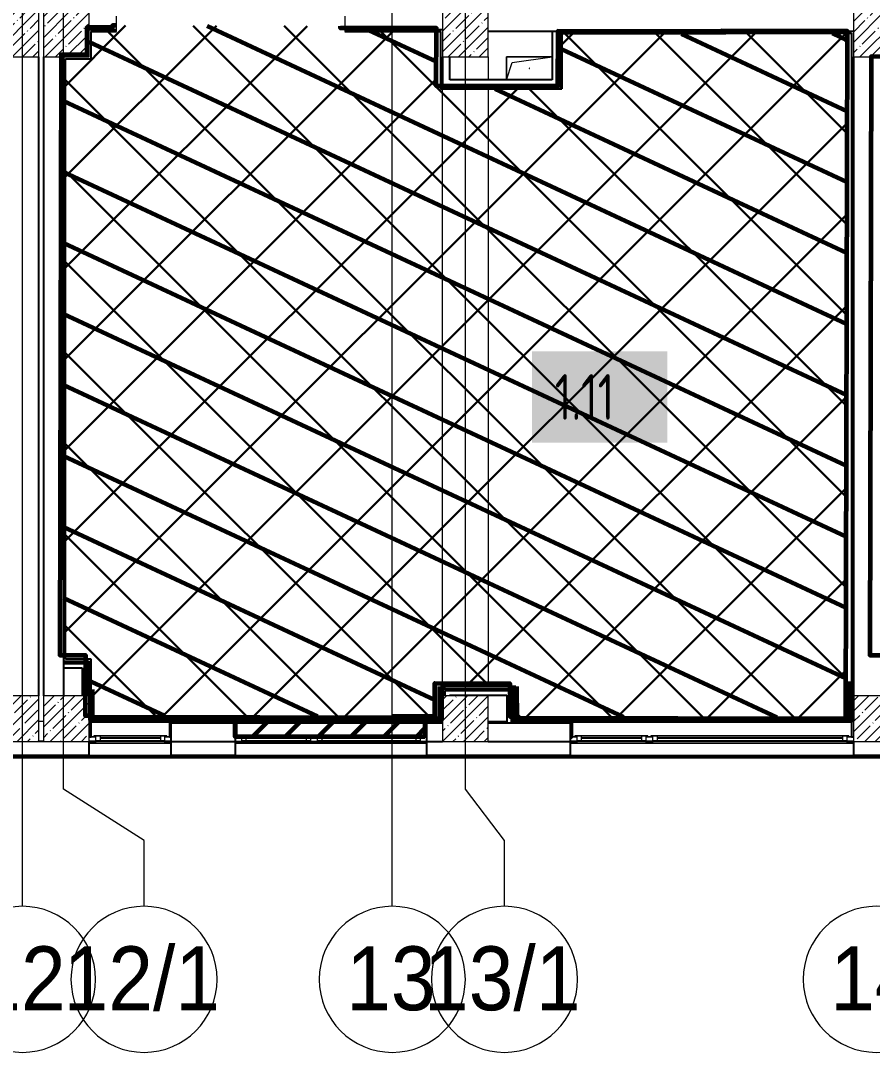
# Model space of a CAD drawing. Header units: millimetres. Extents: x -164500 to 426394, y -51911 to 102118.
# Drawn here: x 38355 to 47682, y -3642 to 7661 of the extents above; entities that cross this region are included whole.
import ezdxf

# ---------------------------------------------------------------- set-up
doc = ezdxf.new("R2010")
doc.units = ezdxf.units.MM
for name, color, linetype, lineweight in [('0) шлифовка', 5, 'Continuous', 60), ('1.4) Плинтус ПЛ-4', 6, 'Continuous', 60), ('179 подоконники', 5, 'Continuous', 60), ('5.3) Л-7 Линолеум 4 вып', 230, 'Continuous', 30), ('7.7) Плинтус', 222, 'Continuous', 90), ('A-FLOR', 7, 'Continuous', 9), ('A-GENM', 7, 'Continuous', 9), ('A-GLAZ', 7, 'Continuous', 9), ('A-GLAZ-1', 7, 'Continuous', 5), ('S-COLS-1', 7, 'Continuous', 5), ('Оси', 7, 'Continuous', 9), ('Оси-1', 7, 'Continuous', 20)]:
    doc.layers.add(name, color=color, linetype=linetype, lineweight=lineweight)
doc.layers.add('2) защита вин плитк', color=6, linetype='Continuous')
doc.layers.add('3.2.3) П-9', color=5, linetype='Continuous')
doc.styles.add('Arial', font='arial.ttf', dxfattribs={"width": 0.9, "height": 700})
doc.styles.add('СПДС', font='ГОСТ тип А.ttf', dxfattribs={"width": 0.9})

# ---------------------------------------------------------------- blocks, each defined once
blk = doc.blocks.new('BSC_Колонна _Прямоугольная - 500х500-23286270-Объем проектирования 1 этажа')
at = {"layer": 'S-COLS-1'}
h = blk.add_hatch(dxfattribs=at)
h.set_pattern_fill('FP_4', color=256, style=0, pattern_type=2)
h.set_pattern_definition([(45, (-38790, -7650), (-114.04925, 114.04925), []), (45, (-38675.95, -7650), (-114.04925, 114.04925), [201.613, -40.323, 6.706, -33.617])])
h.paths.add_polyline_path([(250, -250), (250, 250), (-250, 250), (-250, -250), (85, -250)])
for p, q in [((250, 250), (-250, 250)), ((-250, 250), (-250, -250)), ((250, -250), (250, 250)), ((-250, -250), (250, -250))]:
    blk.add_line(p, q, dxfattribs=at)
blk = doc.blocks.new('BSC_Колонна _Прямоугольная - 500х500-V1-Объем проектирования 1 этажа')
at = {"layer": 'S-COLS-1'}
h = blk.add_hatch(dxfattribs=at)
h.set_pattern_fill('FP_5', color=256, style=0, pattern_type=2)
h.set_pattern_definition([(45, (-43160, -7650), (-114.04925, 114.04925), []), (45, (-43045.95, -7650), (-114.04925, 114.04925), [201.613, -40.323, 6.706, -33.617])])
h.paths.add_polyline_path([(-158, -250), (250, -250), (250, 250), (-250, 250), (-250, -250)])
for p, q in [((250, 250), (-250, 250)), ((-250, 250), (-250, -250)), ((250, -250), (250, 250)), ((-250, -250), (250, -250))]:
    blk.add_line(p, q, dxfattribs=at)
blk = doc.blocks.new('BSC_Колонна _Прямоугольная - 500х500-V2-Объем проектирования 1 этажа')
at = {"layer": 'S-COLS-1'}
h = blk.add_hatch(dxfattribs=at)
h.set_pattern_fill('FP_6', color=256, style=0, pattern_type=2)
h.set_pattern_definition([(45, (-47660, -7650), (-114.04925, 114.04925), []), (45, (-47545.95, -7650), (-114.04925, 114.04925), [201.613, -40.323, 6.706, -33.617])])
h.paths.add_polyline_path([(-250, -250), (250, -250), (250, 250), (-250, 250), (-250, -237)])
for p, q in [((250, 250), (-250, 250)), ((-250, 250), (-250, -250)), ((250, -250), (250, 250)), ((-250, -250), (250, -250))]:
    blk.add_line(p, q, dxfattribs=at)
blk = doc.blocks.new('BSC_Колонна _Прямоугольная - 500х500-V7-Объем проектирования 1 этажа')
at = {"layer": 'S-COLS-1'}
h = blk.add_hatch(dxfattribs=at)
h.set_pattern_fill('FP_11', color=256, style=0, pattern_type=2)
h.set_pattern_definition([(45, (-38790, -150), (-114.04925, 114.04925), []), (45, (-38675.95, -150), (-114.04925, 114.04925), [201.613, -40.323, 6.706, -33.617])])
h.paths.add_polyline_path([(250, -250), (250, 250), (-250, 250), (-250, -250), (85, -250)])
for p, q in [((250, 250), (-250, 250)), ((-250, 250), (-250, -250)), ((250, -250), (250, 250)), ((-250, -250), (250, -250))]:
    blk.add_line(p, q, dxfattribs=at)
blk = doc.blocks.new('BSC_Колонна _Прямоугольная - 500х500-V8-Объем проектирования 1 этажа')
at = {"layer": 'S-COLS-1'}
h = blk.add_hatch(dxfattribs=at)
h.set_pattern_fill('FP_12', color=256, style=0, pattern_type=2)
h.set_pattern_definition([(45, (-43160, -150), (-114.04925, 114.04925), []), (45, (-43045.95, -150), (-114.04925, 114.04925), [201.613, -40.323, 6.706, -33.617])])
h.paths.add_polyline_path([(250, -250), (250, 250), (-250, 250), (-250, -250)])
for p, q in [((250, 250), (-250, 250)), ((-250, 250), (-250, -250)), ((250, -250), (250, 250)), ((-250, -250), (250, -250))]:
    blk.add_line(p, q, dxfattribs=at)
blk = doc.blocks.new('BSC_Колонна _Прямоугольная - 500х500-V9-Объем проектирования 1 этажа')
at = {"layer": 'S-COLS-1'}
h = blk.add_hatch(dxfattribs=at)
h.set_pattern_fill('FP_13', color=256, style=0, pattern_type=2)
h.set_pattern_definition([(45, (-47660, -150), (-114.04925, 114.04925), []), (45, (-47545.95, -150), (-114.04925, 114.04925), [201.613, -40.323, 6.706, -33.617])])
h.paths.add_polyline_path([(250, -250), (250, 250), (-250, 250), (-250, -250)])
for p, q in [((250, 250), (-250, 250)), ((-250, 250), (-250, -250)), ((250, -250), (250, 250)), ((-250, -250), (250, -250))]:
    blk.add_line(p, q, dxfattribs=at)
blk = doc.blocks.new('120_Окно_СКБ_1Ст - 120_Окно_СКБ_1Ст 900х2500_h_-20664874-Объем проектирования 1 этажа')
at = {"layer": 'A-GLAZ'}
for p, q in [((-450, -127), (-450, -57)), ((-450, -57), (-380, -57)), ((-380, -57), (-380, -127)), ((380, -87), (-380, -87)), ((-380, -87), (-380, -127)), ((-330, -137), (-330, -87)), ((330, -137), (330, -87)), ((380, -127), (380, -57)), ((380, -57), (450, -57)), ((380, -127), (380, -87)), ((450, -57), (450, -127)), ((-380, -127), (-450, -127)), ((-380, -127), (-400, -127)), ((-400, -127), (-400, -137)), ((-400, -137), (400, -137)), ((400, -137), (-400, -137)), ((450, -127), (380, -127)), ((400, -127), (380, -127)), ((400, -137), (400, -127))]:
    blk.add_line(p, q, dxfattribs=at)
at = {"layer": 'A-GLAZ-1'}
for p, q in [((450, -57), (-450, -57)), ((-330, -107), (330, -107)), ((-430, -127), (-400, -127)), ((330, -117), (-330, -117)), ((400, -127), (430, -127))]:
    blk.add_line(p, q, dxfattribs=at)
blk = doc.blocks.new('120_Окно_СКБ_2Ст - 120_Окно_СКБ_2Ст 3100х2500 _мал_створка слева_-22446080-Объем проектирования 1 этажа')
at = {"layer": 'A-GLAZ'}
for p, q in [((-1550, -127), (-1550, -57)), ((-1550, -57), (-1480, -57)), ((-1480, -57), (-1480, -127)), ((650, -87), (-1480, -87)), ((-1480, -87), (-1480, -127)), ((-1430, -137), (-1430, -87)), ((600, -137), (600, -87)), ((650, -127), (650, -57)), ((650, -57), (720, -57)), ((650, -127), (650, -87)), ((720, -57), (720, -127)), ((1480, -87), (720, -87)), ((720, -87), (720, -127)), ((770, -137), (770, -87)), ((1430, -137), (1430, -87)), ((1480, -127), (1480, -57)), ((1480, -57), (1550, -57)), ((1480, -127), (1480, -87)), ((1550, -57), (1550, -127)), ((-1480, -127), (-1550, -127)), ((-1480, -127), (-1500, -127)), ((-1500, -127), (-1500, -137)), ((-1500, -137), (670, -137)), ((670, -137), (-1500, -137)), ((720, -127), (650, -127)), ((670, -127), (650, -127)), ((670, -137), (670, -127)), ((720, -127), (700, -127)), ((700, -127), (700, -137)), ((700, -137), (1500, -137)), ((1500, -137), (700, -137)), ((1550, -127), (1480, -127)), ((1500, -127), (1480, -127)), ((1500, -137), (1500, -127))]:
    blk.add_line(p, q, dxfattribs=at)
at = {"layer": 'A-GLAZ-1'}
for p, q in [((1550, -57), (-1550, -57)), ((-1430, -107), (600, -107)), ((770, -107), (1430, -107)), ((-1530, -127), (-1500, -127)), ((600, -117), (-1430, -117)), ((670, -127), (700, -127)), ((1430, -117), (770, -117)), ((1500, -127), (1530, -127))]:
    blk.add_line(p, q, dxfattribs=at)
blk = doc.blocks.new('120_Окно_СКБ_2Ст - 120_Окно_СКБ_2Ст 2100х2500 _мал створка справа_-V25-Объем проектирования 1 этажа')
at = {"layer": 'A-GLAZ'}
for p, q in [((-1050, -127), (-1050, -57)), ((-1050, -57), (-980, -57)), ((-980, -57), (-980, -127)), ((150, -87), (-980, -87)), ((-980, -87), (-980, -127)), ((-930, -137), (-930, -87)), ((100, -137), (100, -87)), ((150, -127), (150, -57)), ((150, -57), (220, -57)), ((150, -127), (150, -87)), ((220, -57), (220, -127)), ((980, -87), (220, -87)), ((220, -87), (220, -127)), ((270, -137), (270, -87)), ((930, -137), (930, -87)), ((980, -127), (980, -57)), ((980, -57), (1050, -57)), ((980, -127), (980, -87)), ((1050, -57), (1050, -127)), ((-980, -127), (-1050, -127)), ((-980, -127), (-1000, -127)), ((-1000, -127), (-1000, -137)), ((-1000, -137), (170, -137)), ((170, -137), (-1000, -137)), ((220, -127), (150, -127)), ((170, -127), (150, -127)), ((170, -137), (170, -127)), ((220, -127), (200, -127)), ((200, -127), (200, -137)), ((200, -137), (1000, -137)), ((1000, -137), (200, -137)), ((1050, -127), (980, -127)), ((1000, -127), (980, -127)), ((1000, -137), (1000, -127))]:
    blk.add_line(p, q, dxfattribs=at)
at = {"layer": 'A-GLAZ-1'}
for p, q in [((1050, -57), (-1050, -57)), ((-930, -107), (100, -107)), ((270, -107), (930, -107)), ((-1030, -127), (-1000, -127)), ((100, -117), (-930, -117)), ((170, -127), (200, -127)), ((930, -117), (270, -117)), ((1000, -127), (1030, -127))]:
    blk.add_line(p, q, dxfattribs=at)
blk = doc.blocks.new('BSC_Колонна _Прямоугольная - 500х500-V96-Объем проектирования 1 этажа')
at = {"layer": 'S-COLS-1'}
h = blk.add_hatch(dxfattribs=at)
h.set_pattern_fill('FP_112', color=256, style=0, pattern_type=2)
h.set_pattern_definition([(45, (-38240, -150), (-114.04925, 114.04925), []), (45, (-38125.95, -150), (-114.04925, 114.04925), [201.613, -40.323, 6.706, -33.617])])
h.paths.add_polyline_path([(-250, -250), (250, -250), (250, 250), (-250, 250), (-250, -231)])
for p, q in [((250, 250), (-250, 250)), ((-250, 250), (-250, -250)), ((250, -250), (250, 250)), ((-250, -250), (250, -250))]:
    blk.add_line(p, q, dxfattribs=at)
blk = doc.blocks.new('BSC_Колонна _Прямоугольная - 500х500-V97-Объем проектирования 1 этажа')
at = {"layer": 'S-COLS-1'}
h = blk.add_hatch(dxfattribs=at)
h.set_pattern_fill('FP_113', color=256, style=0, pattern_type=2)
h.set_pattern_definition([(45, (-38240, -7650), (-114.04925, 114.04925), []), (45, (-38125.95, -7650), (-114.04925, 114.04925), [201.613, -40.323, 6.706, -33.617])])
h.paths.add_polyline_path([(30, -250), (250, -250), (250, 250), (-250, 250), (-250, -250)])
for p, q in [((250, 250), (-250, 250)), ((-250, 250), (-250, -250)), ((250, -250), (250, 250)), ((-250, -250), (250, -250))]:
    blk.add_line(p, q, dxfattribs=at)
blk = doc.blocks.new('GM_Отверстие прямоугольное _в плите_ - Отверстие-V173-Объем проектирования 1 этажа')
at = {"layer": 'A-GENM'}
for p, q in [((-250, -125), (-250, 125)), ((-250, 125), (250, 125)), ((250, 125), (-250, 125)), ((-250, 125), (-250, -125)), ((-187, 62), (250, 125)), ((-250, -125), (-187, 62))]:
    blk.add_line(p, q, dxfattribs=at)
for start, end in [(360, 180), (180, 360)]:
    blk.add_arc((0, 0), 2.5, start, end, dxfattribs=at)
blk = doc.blocks.new('Ось сетки - D8-29747960-Объем проектирования 1 этажа')
at = {"layer": 'Оси-1'}
for start, end in [(360, 180), (180, 360)]:
    blk.add_arc((0, 0), 4, start, end, dxfattribs=at)

msp = doc.modelspace()

# ---------------------------------------------------------------- hatches: boundary and pattern name
at = {"layer": '0) шлифовка', "true_color": 0x2776bb}
h = msp.add_hatch(dxfattribs=at)
h.set_pattern_fill('ANSI31', color=152, scale=222, angle=110)
h.paths.add_polyline_path([(42907.884, 7577.771), (41858.886, 7580.233), (41858.936, 7601.233), (39358.943, 7607.102), (39358.893, 7586.102), (39104.702, 7586.699), (39104.702, 7263.938), (38824.702, 7263.938), (38824.702, 709.337), (39063.749, 708.776), (39063.646, 664.938), (39125.702, 664.938), (39125.702, 48.628), (42890.189, 39.792), (42891.036, 400.791), (43713.034, 398.861), (43712.957, 365.938), (43775.702, 365.938), (43775.702, 37.713), (47390.177, 29.228), (47407.767, 7522.938), (46075.702, 7522.938), (46075.702, 7515.938), (44282.702, 7515.938), (44282.702, 6913.938), (44282.702, 6912.938), (42953.702, 6912.938), (42953.702, 6947.662), (42906.405, 6947.773)])
at = {"layer": '179 подоконники'}
h = msp.add_hatch(dxfattribs=at)
h.set_pattern_fill('ANSI31', color=256, scale=80)
h.set_pattern_definition([(45, (189010.67, 26879), (-179.60512, 179.60512), [])])
h.paths.add_polyline_path([(42782.245, -184.062), (40702.245, -184.062), (40702.245, -16.062), (42782.245, -16.062)])
at = {"layer": '2) защита вин плитк'}
h = msp.add_hatch(dxfattribs=at)
h.set_pattern_fill('ANSI31', color=256, scale=222)
h.paths.add_polyline_path([(42907.884, 7577.771), (41858.886, 7580.233), (41858.936, 7601.233), (39358.943, 7607.102), (39358.893, 7586.102), (39104.702, 7586.699), (39104.702, 7263.938), (38824.702, 7263.938), (38824.702, 709.337), (39063.749, 708.776), (39063.646, 664.938), (39125.702, 664.938), (39125.702, 48.628), (42890.189, 39.792), (42891.036, 400.791), (43713.034, 398.861), (43712.957, 365.938), (43775.702, 365.938), (43775.702, 37.713), (47390.177, 29.228), (47407.767, 7522.938), (46075.702, 7522.938), (46075.702, 7515.938), (44282.702, 7515.938), (44282.702, 6913.938), (44282.702, 6912.938), (42953.702, 6912.938), (42953.702, 6947.662), (42906.405, 6947.773)])
at = {"layer": '3.2.3) П-9'}
h = msp.add_hatch(dxfattribs=at)
h.set_pattern_fill('ANSI31', color=256, scale=222)
h.paths.add_polyline_path([(42907.884, 7577.771), (41858.886, 7580.233), (41858.936, 7601.233), (39358.943, 7607.102), (39358.893, 7586.102), (39104.702, 7586.699), (39104.702, 7263.938), (38824.702, 7263.938), (38824.702, 709.337), (39063.749, 708.776), (39063.646, 664.938), (39125.702, 664.938), (39125.702, 48.628), (42890.189, 39.792), (42891.036, 400.791), (43713.034, 398.861), (43712.957, 365.938), (43775.702, 365.938), (43775.702, 37.713), (47390.177, 29.228), (47407.767, 7522.938), (46075.702, 7522.938), (46075.702, 7515.938), (44282.702, 7515.938), (44282.702, 6913.938), (44282.702, 6912.938), (42953.702, 6912.938), (42953.702, 6947.662), (42906.405, 6947.773)])
at = {"layer": '5.3) Л-7 Линолеум 4 вып'}
h = msp.add_hatch(dxfattribs=at)
h.set_pattern_fill('ANSI37', color=256, scale=222)
h.paths.add_polyline_path([(42907.884, 7577.771), (41858.886, 7580.233), (41858.936, 7601.233), (39358.943, 7607.102), (39358.893, 7586.102), (39104.702, 7586.699), (39104.702, 7263.938), (38824.702, 7263.938), (38824.702, 709.337), (39063.749, 708.776), (39063.646, 664.938), (39125.702, 664.938), (39125.702, 48.628), (42890.189, 39.792), (42891.036, 400.791), (43713.034, 398.861), (43712.957, 365.938), (43775.702, 365.938), (43775.702, 37.713), (47390.177, 29.228), (47407.767, 7522.938), (46075.702, 7522.938), (46075.702, 7515.938), (44282.702, 7515.938), (44282.702, 6913.938), (44282.702, 6912.938), (42953.702, 6912.938), (42953.702, 6947.662), (42906.405, 6947.773)])

# ---------------------------------------------------------------- linework, layer by layer
for p, q in [((39104.702, 7563.938), (39404.702, 7563.938)), ((39124.702, 7543.938), (39124.702, 7542.938)), ((39125.702, 7542.938), (39124.702, 7542.938)), ((39125.702, 7542.938), (39404.702, 7542.938)), ((39125.702, 7242.938), (39125.702, 7542.938)), ((39404.702, 7542.938), (39404.702, 7543.938)), ((41904.702, 7563.938), (42974.702, 7563.938)), ((41904.702, 7543.938), (41904.702, 7542.938)), ((41904.702, 7542.938), (42953.702, 7542.938)), ((42953.702, 7543.938), (42954.702, 7543.938)), ((42953.702, 7542.938), (42953.702, 7543.938)), ((42953.702, 7542.938), (42953.702, 6912.938)), ((47474.702, 7543.938), (43474.702, 7543.938)), ((44174.702, 7543.938), (44174.702, 7013.938)), ((44254.702, 6933.938), (44254.702, 7543.938)), ((44274.702, 6913.938), (44274.702, 7523.938)), ((44274.702, 7523.938), (46075.702, 7523.938)), ((44282.702, 7515.938), (44282.702, 6913.938)), ((46075.702, 7515.938), (44282.702, 7515.938)), ((46075.702, 7522.938), (47453.702, 7522.938)), ((46075.702, 7522.938), (46075.702, 7515.938)), ((47453.702, 7523.938), (47454.702, 7523.938)), ((47453.702, 7522.938), (47453.702, 7523.938)), ((47453.702, 7522.938), (47453.702, 4.938)), ((38554.702, 263.938), (38554.702, 7263.938)), ((38604.702, 7263.938), (38604.702, 263.938)), ((38824.702, 7263.938), (38824.702, 263.938)), ((38844.702, 7242.938), (38844.702, 7243.938)), ((38845.702, 7242.938), (39125.702, 7242.938)), ((38845.702, 664.938), (38845.702, 7242.938)), ((42974.702, 7263.938), (42974.702, 6933.938)), ((43054.702, 7013.938), (43054.702, 7263.938)), ((47474.702, 7263.938), (47474.702, 263.938)), ((44174.702, 7013.938), (43054.702, 7013.938)), ((42953.702, 6912.938), (44282.702, 6912.938)), ((42974.702, 6933.938), (44254.702, 6933.938)), ((44282.702, 6912.938), (44282.702, 6913.938)), ((38824.702, 643.938), (39104.702, 643.938)), ((38824.702, 631.438), (39092.202, 631.438)), ((38824.702, 618.938), (39079.702, 618.938)), ((38824.702, 568.938), (39029.702, 568.938)), ((38845.702, 663.938), (38844.702, 663.938)), ((39125.702, 664.938), (38845.702, 664.938)), ((39029.702, 568.938), (39029.702, 263.938)), ((39079.702, 618.938), (39079.702, 263.938)), ((39092.202, 631.438), (39092.202, 263.938)), ((39104.702, 643.938), (39104.702, 263.938)), ((39125.702, 3.938), (39125.702, 664.938)), ((42953.702, 365.938), (42953.702, 4.938)), ((43775.702, 365.938), (42953.702, 365.938)), ((42954.702, 344.938), (43754.702, 344.938)), ((42974.702, 344.938), (42974.702, 364.938)), ((42987.202, 344.938), (42987.202, 364.938)), ((42999.702, 344.938), (42999.702, 364.938)), ((43754.702, -36.062), (43754.702, 344.938)), ((43775.702, 4.938), (43775.702, 365.938)), ((43742.202, 332.438), (42954.702, 332.438)), ((42974.702, 319.938), (42954.702, 319.938)), ((42974.702, 319.938), (42974.702, 263.938)), ((42987.202, 319.938), (42987.202, 263.938)), ((43729.702, 319.938), (42999.702, 319.938)), ((42999.702, 319.938), (42999.702, 263.938)), ((43049.702, 269.938), (43679.702, 269.938)), ((43049.702, 263.938), (43049.702, 269.938)), ((43679.702, 269.938), (43679.702, -36.062)), ((43729.702, -36.062), (43729.702, 319.938)), ((43742.202, -36.062), (43742.202, 332.438)), ((39124.702, 3.938), (39125.702, 3.938)), ((39125.702, 4.938), (40004.702, 4.938)), ((39125.702, 3.938), (39125.702, -16.062)), ((40702.245, 4.938), (40004.702, 4.938)), ((40004.702, 4.938), (40004.702, 3.938)), ((40004.702, 3.938), (40004.702, -16.062)), ((40624.702, -16.062), (40624.702, 3.938)), ((40702.245, 3.938), (40702.245, 4.938)), ((40702.245, 4.938), (42802.245, 4.938)), ((42782.245, 3.938), (42782.245, -16.062)), ((42953.702, 4.938), (42802.245, 4.938)), ((42802.245, 4.938), (42802.245, 3.938)), ((42954.702, 4.938), (42954.702, 3.938)), ((43774.702, -6.062), (43774.702, 3.938)), ((44374.702, 4.938), (43775.702, 4.938)), ((44374.702, 3.938), (44374.702, 4.938)), ((44374.702, 4.938), (47453.702, 4.938)), ((44374.702, 3.938), (44374.702, -196.062)), ((44394.702, 3.938), (44374.702, 3.938)), ((44394.702, -196.062), (44394.702, 3.938)), ((44394.702, 3.938), (44394.702, -184.062)), ((44395.702, 3.938), (44394.702, 3.938)), ((44395.702, -184.062), (44395.702, 3.938)), ((47453.702, 4.938), (47454.702, 4.938)), ((47453.702, 3.938), (47453.702, -184.062)), ((47454.702, 3.938), (47453.702, 3.938)), ((47454.702, -6.062), (47454.702, 4.938)), ((47454.702, 3.938), (47454.702, -184.062)), ((47474.702, 3.938), (47454.702, 3.938)), ((39104.702, -16.062), (39125.702, -16.062)), ((39124.702, -36.062), (39104.702, -36.062)), ((39124.702, -184.062), (39124.702, -36.062)), ((39125.702, -36.062), (39124.702, -36.062)), ((39125.702, -16.062), (40004.702, -16.062)), ((40004.702, -16.062), (39125.702, -16.062)), ((39125.702, -184.062), (39125.702, -36.062)), ((39983.702, -36.062), (39983.702, -184.062)), ((39984.702, -36.062), (39983.702, -36.062)), ((39984.702, -36.062), (39984.702, -184.062)), ((40004.702, -36.062), (39984.702, -36.062)), ((40004.702, -16.062), (40624.702, -16.062)), ((40702.245, -36.062), (40004.702, -36.062)), ((40004.702, -386.062), (40004.702, -36.062)), ((40624.702, -16.062), (42782.245, -16.062)), ((42782.245, -16.062), (40624.702, -16.062)), ((40702.245, -36.062), (40702.245, -386.062)), ((40722.245, -36.062), (40702.245, -36.062)), ((40722.245, -184.062), (40722.245, -36.062)), ((40723.245, -36.062), (40722.245, -36.062)), ((40723.245, -184.062), (40723.245, -36.062)), ((42781.245, -36.062), (42781.245, -184.062)), ((42782.245, -36.062), (42781.245, -36.062)), ((42782.245, -16.062), (42974.702, -16.062)), ((42782.245, -16.062), (42782.245, -36.062)), ((42802.245, -16.062), (42782.245, -16.062)), ((42782.245, -184.062), (42782.245, -36.062)), ((42802.245, -386.062), (42802.245, -16.062)), ((42974.702, -36.062), (42802.245, -36.062)), ((44374.702, -36.062), (43474.702, -36.062)), ((43754.702, -6.062), (43774.702, -6.062)), ((44374.702, -386.062), (44374.702, -36.062)), ((47454.702, -6.062), (47474.702, -6.062)), ((39104.702, -184.062), (39124.702, -184.062)), ((39124.702, -184.062), (39125.702, -184.062)), ((39983.702, -184.062), (39984.702, -184.062)), ((39984.702, -184.062), (40004.702, -184.062)), ((40702.245, -184.062), (40722.245, -184.062)), ((40722.245, -184.062), (40723.245, -184.062)), ((42781.245, -184.062), (42782.245, -184.062)), ((42782.245, -184.062), (42802.245, -184.062)), ((44374.702, -196.062), (44394.702, -196.062)), ((44394.702, -184.062), (44395.702, -184.062)), ((47453.702, -184.062), (47454.702, -184.062)), ((47454.702, -184.062), (47474.702, -184.062)), ((38604.702, -236.062), (38554.702, -236.062)), ((39104.702, -386.062), (39104.702, -236.062)), ((40004.702, -236.062), (39104.702, -236.062)), ((40004.702, -236.062), (42974.702, -236.062)), ((43474.702, -236.062), (44374.702, -236.062)), ((47474.702, -236.062), (44374.702, -236.062)), ((47474.702, -236.062), (47474.702, -386.062)), ((72344.702, -416.062), (-225.298, -416.062)), ((38054.702, -386.062), (39104.702, -386.062)), ((38054.702, -389.062), (39104.702, -389.062)), ((38054.702, -394.062), (39104.702, -394.062)), ((39104.702, -394.062), (39104.702, -386.062)), ((40004.702, -394.062), (39104.702, -394.062)), ((40004.702, -386.062), (40004.702, -394.062)), ((40004.702, -386.062), (40702.245, -386.062)), ((40004.702, -389.062), (40702.245, -389.062)), ((40004.702, -394.062), (40702.245, -394.062)), ((40702.245, -394.062), (40702.245, -386.062)), ((42802.245, -394.062), (40702.245, -394.062)), ((42802.245, -386.062), (42802.245, -394.062)), ((42802.245, -386.062), (44374.702, -386.062)), ((42802.245, -389.062), (44374.702, -389.062)), ((42802.245, -394.062), (44374.702, -394.062)), ((44374.702, -394.062), (44374.702, -386.062)), ((47474.702, -394.062), (44374.702, -394.062)), ((47474.702, -386.062), (47474.702, -394.062)), ((47474.702, -386.062), (48224.702, -386.062)), ((47474.702, -389.062), (48224.702, -389.062)), ((47474.702, -394.062), (48224.702, -394.062))]:
    msp.add_line(p, q)
at = {"flags": 128}
for points in [[(39404.702, 7606.994), (39358.943, 7607.102), (39358.893, 7586.102), (39079.894, 7586.757), (39079.19, 7286.758), (38799.191, 7287.415), (38783.749, 709.433), (39063.749, 708.776), (39062.199, 48.778), (42890.189, 39.792), (42891.036, 400.791), (43713.034, 398.861), (43712.187, 37.862), (47390.177, 29.228), (47407.824, 7547.208), (46029.828, 7550.442), (46029.812, 7543.442), (44236.817, 7547.651), (44235.401, 6944.653), (42906.405, 6947.773), (42907.884, 7577.771), (41858.886, 7580.233), (41858.936, 7601.233)], [(47949.166, 7265.936), (47669.166, 7266.593), (47653.772, 708.611), (47933.771, 707.954)]]:
    msp.add_lwpolyline(points, dxfattribs=at)
at = {"layer": '1.4) Плинтус ПЛ-4', "flags": 128}
for points in [[(39404.702, 7606.994), (39358.943, 7607.102), (39358.893, 7586.102), (39079.894, 7586.757), (39079.19, 7286.758), (38799.191, 7287.415), (38783.749, 709.433), (39063.749, 708.776), (39062.199, 48.778), (39125.702, 48.628)], [(47390.177, 29.228), (47407.824, 7547.208), (46029.828, 7550.442), (46029.812, 7543.442), (44236.817, 7547.651), (44235.401, 6944.653), (42906.405, 6947.773), (42907.884, 7577.771), (41858.886, 7580.233), (41858.936, 7601.233)], [(48524.702, 7585.586), (48228.918, 7586.28), (48228.869, 7565.28), (47949.87, 7565.935), (47949.166, 7265.936), (47669.166, 7266.593), (47653.772, 708.611), (47933.771, 707.954), (47932.126, 6.956), (48524.702, 5.565)], [(42424.702, 40.884), (42890.189, 39.792), (42891.036, 400.791), (43713.034, 398.861), (43712.187, 37.862), (43775.702, 37.713)]]:
    msp.add_lwpolyline(points, dxfattribs=at)
at = {"layer": '179 подоконники'}
msp.add_lwpolyline([(42782.245, -184.062), (40702.245, -184.062), (40702.245, -16.062), (42782.245, -16.062)], close=True, dxfattribs=at)
at = {"layer": '7.7) Плинтус'}
for points in [[(39125.702, 334.438), (39125.702, 3.938), (42954.702, 4.938), (42954.702, 364.938)], [(43774.702, 364.938), (43775.702, 4.938), (47453.702, 4.938), (47453.702, 419.635)]]:
    msp.add_lwpolyline(points, dxfattribs=at)
at = {"layer": 'A-FLOR'}
for p, q in [((39404.702, 7543.938), (39404.702, 7711.938)), ((41904.702, 7711.938), (41904.702, 7543.938)), ((39124.702, 7543.938), (39404.702, 7543.938)), ((39124.702, 7243.938), (39124.702, 7542.938)), ((41904.702, 7543.938), (42953.702, 7543.938)), ((42954.702, 7543.938), (42954.702, 6913.938)), ((46075.702, 7523.938), (47453.702, 7523.938)), ((47454.702, 7523.938), (47454.702, 4.938)), ((38844.702, 7243.938), (39124.702, 7243.938)), ((38844.702, 663.938), (38844.702, 7242.938)), ((43054.702, 7263.938), (43474.702, 7263.938)), ((43474.702, 7263.938), (43474.702, 7013.938)), ((42954.702, 6913.938), (44274.702, 6913.938)), ((42974.702, 364.938), (42974.702, 6913.938)), ((43474.702, 6913.938), (43474.702, 364.938)), ((39124.702, 663.938), (38845.702, 663.938)), ((39124.702, 3.938), (39124.702, 663.938)), ((43774.702, 364.938), (42954.702, 364.938)), ((42954.702, 364.938), (42954.702, 4.938)), ((43774.702, 3.938), (43774.702, 364.938)), ((43474.702, 263.938), (43049.702, 263.938)), ((43474.702, 269.938), (43474.702, 263.938)), ((42954.702, 3.938), (39125.702, 3.938)), ((43774.702, 3.938), (47454.702, 3.938)), ((38604.702, -16.062), (38554.702, -16.062)), ((43679.702, -16.062), (43474.702, -16.062)), ((44374.702, -16.062), (43754.702, -16.062)), ((47454.702, -16.062), (44394.702, -16.062))]:
    msp.add_line(p, q, dxfattribs=at)
at = {"layer": 'Оси'}
for points in [[(42424.702, -2042.321), (42424.702, 2957.679), (42424.702, 22262.009), (42424.702, 27262.009)], [(43652.75, -2042.321), (43652.75, -1322.84), (43224.702, -759.518), (43224.702, 4240.482), (43224.702, 22262.009), (43224.702, 27262.009)], [(38374.702, -2042.321), (38374.702, 2957.679), (38374.702, 18641.66), (38374.702, 23641.66)], [(39706.127, -2042.321), (39706.127, -1322.84), (38824.702, -759.518), (38824.702, 4240.482), (38824.702, 10063.938), (38824.702, 15063.938)]]:
    msp.add_lwpolyline(points, dxfattribs=at)

# ---------------------------------------------------------------- block references
for name, p in [('BSC_Колонна _Прямоугольная - 500х500-V97-Объем проектирования 1 этажа', (38304.702, 7513.938)), ('BSC_Колонна _Прямоугольная - 500х500-23286270-Объем проектирования 1 этажа', (38854.702, 7513.938)), ('BSC_Колонна _Прямоугольная - 500х500-V1-Объем проектирования 1 этажа', (43224.702, 7513.938)), ('BSC_Колонна _Прямоугольная - 500х500-V2-Объем проектирования 1 этажа', (47724.702, 7513.938)), ('GM_Отверстие прямоугольное _в плите_ - Отверстие-V173-Объем проектирования 1 этажа', (43924.702, 7138.938)), ('BSC_Колонна _Прямоугольная - 500х500-V96-Объем проектирования 1 этажа', (38304.702, 13.938)), ('BSC_Колонна _Прямоугольная - 500х500-V7-Объем проектирования 1 этажа', (38854.702, 13.938)), ('BSC_Колонна _Прямоугольная - 500х500-V8-Объем проектирования 1 этажа', (43224.702, 13.938)), ('BSC_Колонна _Прямоугольная - 500х500-V9-Объем проектирования 1 этажа', (47724.702, 13.938))]:
    msp.add_blockref(name, p)
at = {"color": 3, "rotation": 180}
for name, p in [('120_Окно_СКБ_1Ст - 120_Окно_СКБ_1Ст 900х2500_h_-20664874-Объем проектирования 1 этажа', (39554.702, -311.062)), ('120_Окно_СКБ_2Ст - 120_Окно_СКБ_2Ст 2100х2500 _мал створка справа_-V25-Объем проектирования 1 этажа', (41752.245, -311.062)), ('120_Окно_СКБ_2Ст - 120_Окно_СКБ_2Ст 3100х2500 _мал_створка слева_-22446080-Объем проектирования 1 этажа', (45924.702, -311.062))]:
    msp.add_blockref(name, p, dxfattribs=at)
at = {"layer": 'Оси-1', "xscale": 199.9999999999999, "yscale": 199.9999999999999, "zscale": 199.9999999999999}
for p in [(38374.702, -2842.321), (39706.127, -2842.321), (42424.702, -2842.321), (43652.75, -2842.321), (47724.702, -2842.321)]:
    msp.add_blockref('Ось сетки - D8-29747960-Объем проектирования 1 этажа', p, dxfattribs=at)

# ---------------------------------------------------------------- texts
at = {"insert": (44204.692, 3788.438), "char_height": 500, "width": 981.2655, "attachment_point": 1, "style": 'СПДС', "bg_fill": 1, "box_fill_scale": 1.5, "bg_fill_color": 7, "bg_fill_true_color": 16777215, "bg_fill_transparency": 0}
msp.add_mtext('1.11', dxfattribs=at)
at = {"layer": 'Оси', "char_height": 700, "attachment_point": 1, "style": 'Arial'}
for s, insert, width in [('12', (37869.47, -2481.028), 1212.1515), ('12/1', (38825.595, -2481.028), 2121.26512), ('13', (41919.47, -2481.028), 1212.1515), ('13/1', (42772.218, -2481.028), 2121.26512), ('14', (47219.47, -2481.028), 1212.1515)]:
    msp.add_mtext(s, dxfattribs=dict(at, insert=insert, width=width))

doc.saveas('drawing.dxf')
